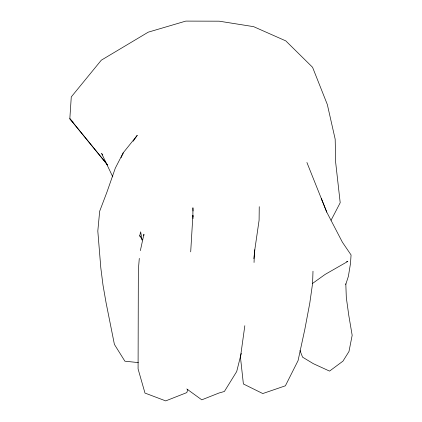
<?xml version="1.0" encoding="UTF-8"?>
<svg xmlns="http://www.w3.org/2000/svg" width="422" height="422" viewBox="0 0 422 422"><rect width="100%" height="100%" fill="white"/><g stroke="black" fill="none" stroke-linecap="round" stroke-linejoin="round"><path stroke-width="0.63" d="M259.245 206.685L259.097 220.221L254.434 252.345M312.992 271.219L312.591 283.405L309.785 303.144L304.848 329.26L298.069 360.604L285.388 385.813L262.764 393.552L243.388 383.967L240.456 357.212L244.834 325.705M254.049 262.479L254.382 252.878M143.881 235.508L143.928 234.215L140.357 250.636M190.697 251.86L192.891 215.278L192.923 207.772L193.06 211.011M254.814 249.755L253.87 258.723M139.297 258.375L138.337 270.149L138.084 368.949L144.983 393.067L165.714 400.9L186.804 392.602L187.822 389.495M122.902 154.114L123.182 152.859L137.271 135.288L133.173 141.233M140.136 236.832L139.772 235.618L140.658 231.815L142.093 240.102M241.247 353.356L236.705 371.529L224.377 391.489L219.029 392.998L201.785 399.829L186.798 388.963M345.76 284.465L348.393 276.315L350.492 263.46L351.067 254.962L342.4 242.223L326.749 212.124L306.915 162.491M121.072 157.744L122.623 154.157M123.182 152.859L115.317 168.12L106.966 192.047L99.671 211.237L97.809 231.045L100.811 267.854L102.989 285.045L106.049 302.621L114.404 344.405L124.88 361.185L138.305 362.603M331.075 220.252L340.201 202.739L335.675 162.491L335.179 139.181L327.335 104.545L312.575 67.298L285.805 40.892L253.606 26.649L219.197 21.184L185.796 21.1L148.227 32.172L101.312 60.182L71.276 96.918L69.83 118.735L107.515 164.923M312.243 283.642L325.225 274.358L347.833 261.424L346.541 261.577M73.022 121.984L69.83 118.735L107.552 164.949M102.81 154.99L101.602 153.429L112.79 176.887M139.772 235.618L142.072 239.501M326.749 212.124L321.4 198.609L321.416 199.922M299.952 350.471L302.569 357.16L313.309 363.658L329.55 371.102L342.959 361.137L348.978 351.51L352.17 335.3L348.788 315.429L346.309 297.568L345.813 283.816M193.044 216.581L192.891 215.278L193.07 218.554"/></g></svg>
